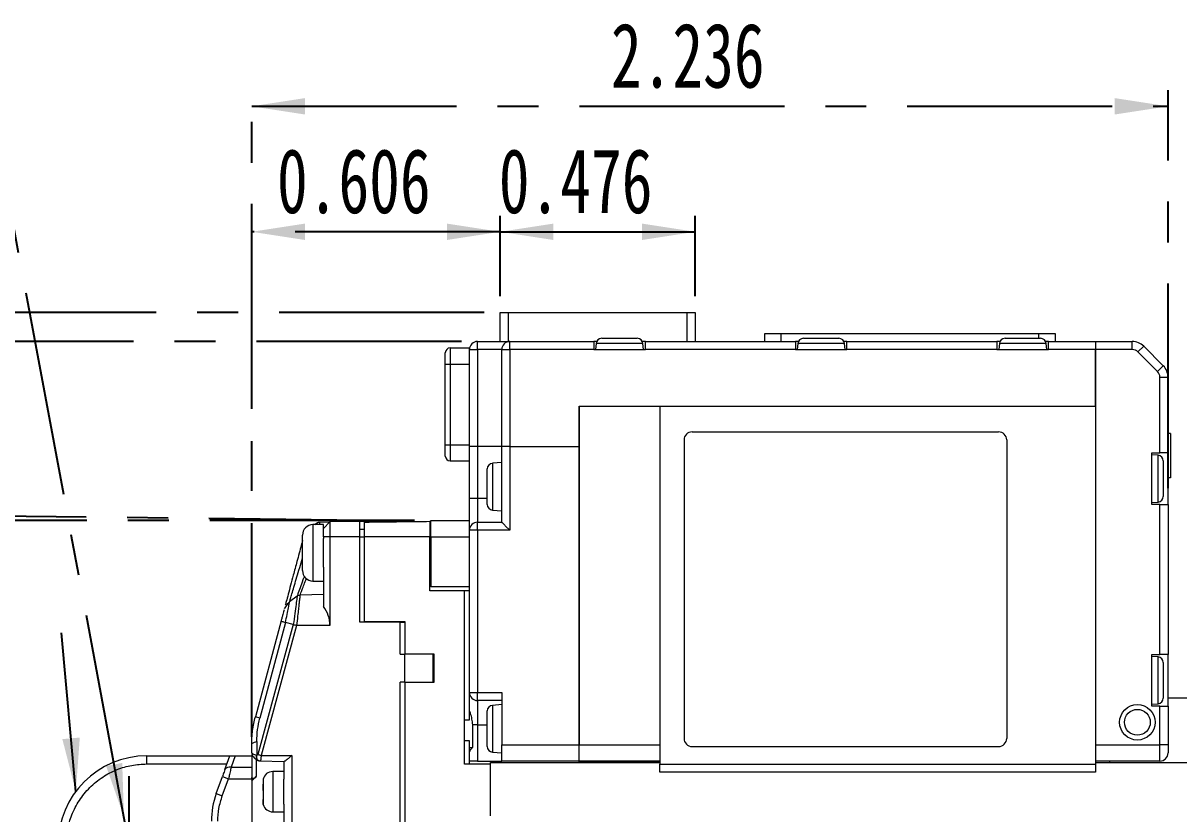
# Paper-space layout '시트1-ENG' of a CAD drawing. Header units: inches. Extents: x 0.2 to 16.3, y 0.2 to 11.5.
# Drawn here: x 3.568 to 6.389, y 7.388 to 9.318 of the extents above; entities that cross this region are included whole.
import ezdxf

# ---------------------------------------------------------------- set-up
doc = ezdxf.new("R2010")
doc.units = ezdxf.units.IN
doc.header["$MEASUREMENT"] = 0
doc.linetypes.add('CENTERX2', pattern=[0.8, 0.5, -0.1, 0.1, -0.1])
doc.layers.add('CENTER_LINE', color=7, linetype='CENTERX2')
doc.styles.add('SLDTEXTSTYLE0', font='TXT', dxfattribs={"width": 0.7})
doc.dimstyles.new('SLDDIMSTYLE0', dxfattribs={"dimtxt": 0.15748, "dimasz": 0.13, "dimexe": 0, "dimexo": 0.0625, "dimgap": 0.03937, "dimtad": 1, "dimdec": 3, "dimrnd": 1e-09, "dimzin": 12, "dimdsep": 46, "dimtxsty": 'SLDTEXTSTYLE0', "dimsah": 1, "dimcen": 0.09, "dimadec": 0, "dimazin": 3, "dimtfac": 1, "dimtdec": 3, "dimtofl": 0, "dimtmove": 0, "dimatfit": 3, "dimfxl": 1, "dimfrac": 2, "dimtolj": 1, "dimtzin": 12, "dimarcsym": 0})
doc.dimstyles.new('SLDDIMSTYLE11', dxfattribs={"dimtxt": 0.15748, "dimasz": 0.13, "dimexe": 0, "dimexo": 0.0625, "dimgap": 0.03937, "dimtad": 0, "dimtih": 1, "dimtoh": 1, "dimdec": 3, "dimrnd": 1e-09, "dimzin": 12, "dimdsep": 46, "dimtxsty": 'SLDTEXTSTYLE0', "dimsah": 1, "dimcen": 0, "dimadec": 0, "dimazin": 3, "dimtfac": 1, "dimtdec": 3, "dimtmove": 0, "dimatfit": 3, "dimfxl": 1, "dimfrac": 2, "dimtolj": 1, "dimtzin": 12, "dimarcsym": 0})
doc.dimstyles.new('SLDDIMSTYLE2', dxfattribs={"dimtxt": 0.15748, "dimasz": 0.13, "dimexe": 0, "dimexo": 0.0625, "dimgap": 0.03937, "dimtad": 0, "dimtih": 1, "dimtoh": 1, "dimdec": 3, "dimrnd": 1e-09, "dimdsep": 46, "dimtxsty": 'SLDTEXTSTYLE0', "dimsah": 1, "dimcen": 0, "dimadec": 0, "dimazin": 2, "dimtol": 1, "dimtp": 0.003937, "dimtm": 0.003937, "dimtfac": 1, "dimtdec": 3, "dimtmove": 0, "dimatfit": 3, "dimfxl": 1, "dimfrac": 2, "dimtolj": 1, "dimarcsym": 0})
doc.dimstyles.new('SLDDIMSTYLE4', dxfattribs={"dimtxt": 0.15748, "dimasz": 0.13, "dimexe": 0, "dimexo": 0.0625, "dimgap": 0.03937, "dimtad": 1, "dimdec": 3, "dimrnd": 1e-09, "dimdsep": 46, "dimtxsty": 'SLDTEXTSTYLE0', "dimsah": 1, "dimcen": 0.09, "dimadec": 0, "dimazin": 2, "dimtfac": 1, "dimtdec": 3, "dimtmove": 0, "dimatfit": 0, "dimfxl": 1, "dimfrac": 2, "dimtolj": 1, "dimtzin": 12, "dimarcsym": 0})
doc.dimstyles.new('SLDDIMSTYLE5', dxfattribs={"dimtxt": 0.15748, "dimasz": 0.13, "dimexe": 0, "dimexo": 0.0625, "dimgap": 0.03937, "dimtad": 1, "dimdec": 3, "dimrnd": 1e-09, "dimdsep": 46, "dimtxsty": 'SLDTEXTSTYLE0', "dimsah": 1, "dimcen": 0.09, "dimadec": 0, "dimazin": 2, "dimtfac": 1, "dimtdec": 3, "dimtofl": 0, "dimtmove": 0, "dimatfit": 3, "dimfxl": 1, "dimfrac": 2, "dimtolj": 1, "dimtzin": 12, "dimarcsym": 0})
doc.dimstyles.new('SLDDIMSTYLE9', dxfattribs={"dimtxt": 0.18, "dimasz": 0.13, "dimexe": 0, "dimexo": 0.0625, "dimgap": 0, "dimtad": 0, "dimtih": 1, "dimtoh": 1, "dimdec": 0, "dimrnd": 1e-09, "dimzin": 0, "dimdsep": 46, "dimtxsty": 'Standard', "dimsah": 1, "dimcen": 0.09, "dimadec": 0, "dimazin": 0, "dimtfac": 0.13, "dimtdec": 0, "dimtofl": 0, "dimtmove": 0, "dimatfit": 3, "dimfxl": 1, "dimfrac": 2, "dimtolj": 1, "dimtzin": 0, "dimarcsym": 0})

# ---------------------------------------------------------------- blocks, each defined once
blk = doc.blocks.new('_D_40')
at = {"layer": 'CENTER_LINE'}
for p, q in [((3.4926, 9.1016), (1.7159, 9.1016)), ((3.8139, 7.381), (3.4926, 9.1016)), ((3.8392, 7.2455), (3.8139, 7.381)), ((3.8392, 7.2455), (3.8851, 6.9998))]:
    blk.add_line(p, q, dxfattribs=at)
for points in [[(3.8139, 7.381), (3.8097, 7.5125), (3.7704, 7.5051)], [(3.8392, 7.2455), (3.8434, 7.1141), (3.8827, 7.1214)]]:
    blk.add_solid(points, dxfattribs=at)
at = {"layer": 'CENTER_LINE', "attachment_point": 1, "style": 'SLDTEXTSTYLE0'}
for s, insert, char_height in [('%%c', (1.7159, 9.3046), 0.15748), ('0.138', (1.8903, 9.3046), 0.15748), ('HOLE', (2.9384, 9.3046), 0.15748), ('±0.004', (2.4342, 9.2516), 0.11024)]:
    blk.add_mtext(s, dxfattribs=dict(at, insert=insert, char_height=char_height))
blk = doc.blocks.new('_D_44')
at = {"layer": 'CENTER_LINE'}
for p, q in [((2.984, 8.5408), (2.984, 8.7908)), ((4.6376, 8.5408), (2.9446, 8.5408)), ((2.984, 8.1038), (2.984, 8.5408)), ((4.5234, 8.1038), (2.9446, 8.1038)), ((2.984, 8.1038), (2.984, 7.8538))]:
    blk.add_line(p, q, dxfattribs=at)
for points in [[(2.984, 8.5408), (3.004, 8.6708), (2.964, 8.6708)], [(2.984, 8.1038), (2.964, 7.9738), (3.004, 7.9738)]]:
    blk.add_solid(points, dxfattribs=at)
at = {"layer": 'CENTER_LINE', "insert": (2.781, 8.0809), "char_height": 0.15748, "attachment_point": 1, "rotation": 90, "style": 'SLDTEXTSTYLE0'}
blk.add_mtext('0.437', dxfattribs=at)
blk = doc.blocks.new('_D_45')
at = {"layer": 'CENTER_LINE'}
for p, q in [((2.984, 8.6117), (2.984, 9.0499)), ((4.6927, 8.6117), (2.9446, 8.6117)), ((2.984, 8.5408), (2.984, 8.6117)), ((4.6376, 8.5408), (2.9446, 8.5408)), ((2.984, 8.5408), (2.984, 8.2908))]:
    blk.add_line(p, q, dxfattribs=at)
for points in [[(2.984, 8.6117), (3.004, 8.7417), (2.964, 8.7417)], [(2.984, 8.5408), (2.964, 8.4108), (3.004, 8.4108)]]:
    blk.add_solid(points, dxfattribs=at)
at = {"layer": 'CENTER_LINE', "insert": (2.781, 8.567), "char_height": 0.15748, "attachment_point": 1, "rotation": 90, "style": 'SLDTEXTSTYLE0'}
blk.add_mtext('0.071', dxfattribs=at)
blk = doc.blocks.new('_D_46')
at = {"layer": 'CENTER_LINE'}
for p, q in [((3.3613, 7.3133), (3.3613, 7.5633)), ((3.6198, 7.3133), (3.3219, 7.3133)), ((3.3613, 6.9426), (3.3613, 7.3133)), ((4.6572, 6.9426), (3.3219, 6.9426)), ((3.3613, 6.9426), (3.3613, 6.6926))]:
    blk.add_line(p, q, dxfattribs=at)
for points in [[(3.3613, 7.3133), (3.3813, 7.4433), (3.3413, 7.4433)], [(3.3613, 6.9426), (3.3413, 6.8126), (3.3813, 6.8126)]]:
    blk.add_solid(points, dxfattribs=at)
at = {"layer": 'CENTER_LINE', "insert": (3.1583, 6.8865), "char_height": 0.15748, "attachment_point": 1, "rotation": 90, "style": 'SLDTEXTSTYLE0'}
blk.add_mtext('0.371', dxfattribs=at)
blk = doc.blocks.new('_D_47')
at = {"layer": 'CENTER_LINE'}
for p, q in [((4.1257, 7.5973), (4.1257, 8.8478)), ((4.732, 8.6511), (4.732, 8.8478)), ((4.732, 8.8085), (4.1257, 8.8085))]:
    blk.add_line(p, q, dxfattribs=at)
for points in [[(4.1257, 8.8085), (4.2557, 8.7885), (4.2557, 8.8285)], [(4.732, 8.8085), (4.602, 8.8285), (4.602, 8.7885)]]:
    blk.add_solid(points, dxfattribs=at)
at = {"layer": 'CENTER_LINE', "insert": (4.1874, 9.0115), "char_height": 0.15748, "attachment_point": 1, "style": 'SLDTEXTSTYLE0'}
blk.add_mtext('0.606', dxfattribs=at)
blk = doc.blocks.new('_D_48')
at = {"layer": 'CENTER_LINE'}
for p, q in [((4.732, 8.6511), (4.732, 8.8478)), ((5.2084, 8.6511), (5.2084, 8.8478)), ((4.732, 8.8085), (5.2084, 8.8085))]:
    blk.add_line(p, q, dxfattribs=at)
for points in [[(4.732, 8.8085), (4.862, 8.7885), (4.862, 8.8285)], [(5.2084, 8.8085), (5.0784, 8.8285), (5.0784, 8.7885)]]:
    blk.add_solid(points, dxfattribs=at)
at = {"layer": 'CENTER_LINE', "insert": (4.7288, 9.0115), "char_height": 0.15748, "attachment_point": 1, "style": 'SLDTEXTSTYLE0'}
blk.add_mtext('0.476', dxfattribs=at)
blk = doc.blocks.new('_D_49')
at = {"layer": 'CENTER_LINE'}
for p, q in [((4.1257, 7.5766), (4.1257, 9.154)), ((6.362, 8.1826), (6.362, 9.154)), ((4.1257, 9.1147), (6.362, 9.1147))]:
    blk.add_line(p, q, dxfattribs=at)
for points in [[(4.1257, 9.1147), (4.2557, 9.0947), (4.2557, 9.1347)], [(6.362, 9.1147), (6.232, 9.1347), (6.232, 9.0947)]]:
    blk.add_solid(points, dxfattribs=at)
at = {"layer": 'CENTER_LINE', "insert": (5.0024, 9.3177), "char_height": 0.15748, "attachment_point": 1, "style": 'SLDTEXTSTYLE0'}
blk.add_mtext('2.236', dxfattribs=at)
blk = doc.blocks.new('_D_53')
at = {"layer": 'CENTER_LINE'}
for p, q in [((7.2613, 7.6027), (7.39, 7.817)), ((7.2613, 7.6027), (7.2106, 7.5183)), ((7.2106, 7.5183), (6.4699, 6.2852)), ((6.4699, 6.2852), (4.9905, 6.2852))]:
    blk.add_line(p, q, dxfattribs=at)
for points in [[(7.2613, 7.6027), (7.3454, 7.7038), (7.3111, 7.7244)], [(7.2106, 7.5183), (7.1266, 7.4172), (7.1608, 7.3966)]]:
    blk.add_solid(points, dxfattribs=at)
at = {"layer": 'CENTER_LINE', "char_height": 0.15748, "attachment_point": 1, "style": 'SLDTEXTSTYLE0'}
for s, insert in [('3-TAP #5 HOLE', (4.9905, 6.6717)), ('DEPTH 0.335', (5.1247, 6.4882))]:
    blk.add_mtext(s, dxfattribs=dict(at, insert=insert))
blk = doc.blocks.new('_D_55')
at = {"layer": 'CENTER_LINE'}
for p, q in [((4.5214, 8.1026), (2.9497, 8.1218)), ((2.9749, 6.9637), (2.989, 8.1213)), ((4.3423, 6.947), (2.9355, 6.9642))]:
    blk.add_line(p, q, dxfattribs=at)
for points in [[(2.989, 8.1213), (2.9674, 7.9916), (3.0074, 7.9911)], [(2.9749, 6.9637), (2.9965, 7.0934), (2.9565, 7.0939)]]:
    blk.add_solid(points, dxfattribs=at)
at = {"layer": 'CENTER_LINE', "insert": (2.776, 7.3035), "char_height": 0.15748, "attachment_point": 1, "rotation": 89.3, "style": 'SLDTEXTSTYLE0'}
blk.add_mtext('1.158', dxfattribs=at)
blk = doc.blocks.new('SW_CENTERMARKSYMBOL_13')
at = {"layer": 'CENTER_LINE', "color": 0}
for p, q in [((0, 0.0984), (0, 0.1673)), ((0, 0), (0, 0.0984)), ((-0.0984, 0), (-0.1673, 0)), ((0, 0), (-0.0984, 0)), ((0, 0), (0, -0.0984)), ((0, 0), (0.0984, 0)), ((0.0984, 0), (0.1673, 0)), ((0, -0.0984), (0, -0.1673))]:
    blk.add_line(p, q, dxfattribs=at)

psp = doc.layouts.new('시트1-ENG')

# ---------------------------------------------------------------- linework, layer by layer
at = {"color": 7, "linetype": 'Continuous', "lineweight": 18}
for p, q in [((4.732, 8.5408), (4.732, 8.6117)), ((4.732, 8.6117), (4.7517, 8.6117)), ((4.7517, 8.6117), (4.7517, 8.5408)), ((4.7517, 8.6117), (5.1887, 8.6117)), ((5.1887, 8.5408), (5.1887, 8.6117)), ((5.1887, 8.6117), (5.2084, 8.6117)), ((5.2084, 8.6117), (5.2084, 8.5408)), ((4.98, 8.5487), (5.0471, 8.5487)), ((5.0471, 8.5487), (5.0667, 8.5487)), ((5.3777, 8.5408), (5.3777, 8.5605)), ((5.3777, 8.5605), (5.4171, 8.5605)), ((5.4171, 8.5605), (5.4171, 8.5408)), ((5.4171, 8.5605), (6.047, 8.5605)), ((5.4722, 8.5487), (5.5392, 8.5487)), ((5.5392, 8.5487), (5.5588, 8.5487)), ((5.9643, 8.5487), (6.0313, 8.5487)), ((6.0313, 8.5487), (6.051, 8.5487)), ((6.047, 8.5605), (6.0864, 8.5605)), ((6.0864, 8.5605), (6.0864, 8.5408)), ((4.61, 8.5251), (4.61, 8.4857)), ((4.61, 8.5251), (4.6572, 8.5251)), ((4.6572, 8.5212), (4.6572, 8.5251)), ((4.6572, 8.5212), (4.6769, 8.5212)), ((4.6572, 8.2849), (4.6572, 8.5212)), ((4.6769, 8.5212), (4.6769, 8.5408)), ((4.6769, 8.5408), (4.7557, 8.5408)), ((4.736, 8.5212), (4.6769, 8.5212)), ((4.6769, 8.5212), (4.6769, 8.2849)), ((4.736, 8.5212), (4.7557, 8.5212)), ((4.736, 8.2849), (4.736, 8.5212)), ((4.7557, 8.5212), (4.7557, 8.5408)), ((4.7557, 8.5408), (4.9604, 8.5408)), ((4.7557, 8.5212), (4.7557, 8.2849)), ((4.9604, 8.5212), (4.7557, 8.5212)), ((4.9604, 8.5408), (4.9604, 8.5212)), ((4.9676, 8.5408), (4.9604, 8.5408)), ((4.9604, 8.5212), (5.0864, 8.5212)), ((4.9663, 8.5361), (4.965, 8.5212)), ((5.0864, 8.5408), (5.0792, 8.5408)), ((5.0817, 8.5212), (5.0804, 8.5361)), ((5.0864, 8.5212), (5.0864, 8.5408)), ((5.0864, 8.5408), (5.4525, 8.5408)), ((5.4525, 8.5212), (5.0864, 8.5212)), ((5.4525, 8.5408), (5.4525, 8.5212)), ((5.4597, 8.5408), (5.4525, 8.5408)), ((5.4525, 8.5212), (5.5785, 8.5212)), ((5.4584, 8.5361), (5.4571, 8.5212)), ((5.5785, 8.5408), (5.5713, 8.5408)), ((5.5739, 8.5212), (5.5726, 8.5361)), ((5.5785, 8.5212), (5.5785, 8.5408)), ((5.5785, 8.5408), (5.9446, 8.5408)), ((5.9446, 8.5212), (5.5785, 8.5212)), ((5.9446, 8.5408), (5.9446, 8.5212)), ((5.9519, 8.5408), (5.9446, 8.5408)), ((5.9446, 8.5212), (6.0706, 8.5212)), ((5.9506, 8.5361), (5.9493, 8.5212)), ((6.0706, 8.5408), (6.0634, 8.5408)), ((6.066, 8.5212), (6.0647, 8.5361)), ((6.0706, 8.5212), (6.0706, 8.5408)), ((6.0706, 8.5408), (6.1848, 8.5408)), ((6.1848, 8.5212), (6.0706, 8.5212)), ((6.1848, 8.5408), (6.1848, 8.5212)), ((6.1848, 8.5408), (6.2748, 8.5408)), ((6.1848, 8.3834), (6.1848, 8.5212)), ((6.1848, 8.5212), (6.1848, 7.5566)), ((6.2748, 8.5212), (6.1848, 8.5212)), ((6.2748, 8.5212), (6.2748, 8.5408)), ((6.2887, 8.5154), (6.3026, 8.5293)), ((6.3026, 8.5293), (6.3012, 8.5307)), ((6.3026, 8.5293), (6.3504, 8.4815)), ((4.5982, 8.4857), (4.5982, 8.5133)), ((6.3365, 8.4676), (6.2887, 8.5154)), ((4.5982, 8.4857), (4.61, 8.4857)), ((4.5982, 8.2889), (4.5982, 8.4857)), ((4.61, 8.4857), (4.6572, 8.4857)), ((4.61, 8.4857), (4.61, 8.2889)), ((6.3365, 8.4676), (6.3504, 8.4815)), ((6.3423, 8.2692), (6.3423, 8.4537)), ((6.3423, 8.4537), (6.362, 8.4537)), ((6.362, 8.4537), (6.362, 8.2692)), ((4.925, 8.3834), (6.1848, 8.3834)), ((4.925, 8.2849), (4.925, 8.3834)), ((4.925, 8.3834), (5.1218, 8.3834)), ((4.925, 8.3834), (4.925, 7.5566)), ((5.1218, 8.3834), (5.1218, 7.5566)), ((5.1218, 8.3834), (5.1218, 7.5093)), ((5.1218, 8.3834), (6.1848, 8.3834)), ((6.1848, 8.3834), (6.1848, 7.5093)), ((5.1809, 8.3007), (5.1809, 7.5723)), ((5.2005, 8.3204), (5.9486, 8.3204)), ((5.9683, 8.3007), (5.9683, 7.5723)), ((6.3679, 8.3164), (6.362, 8.3164)), ((6.3679, 8.3164), (6.3679, 8.2082)), ((4.5982, 8.2889), (4.61, 8.2889)), ((4.5982, 8.2613), (4.5982, 8.2889)), ((4.61, 8.2889), (4.6572, 8.2889)), ((4.61, 8.2889), (4.61, 8.2495)), ((4.6769, 8.2849), (4.6572, 8.2849)), ((4.6572, 8.1589), (4.6572, 8.2849)), ((4.736, 8.2849), (4.6769, 8.2849)), ((4.6769, 8.2849), (4.6769, 8.1589)), ((4.7557, 8.2849), (4.736, 8.2849)), ((4.736, 8.0999), (4.736, 8.2849)), ((4.7557, 8.2849), (4.925, 8.2849)), ((4.7557, 8.2849), (4.7557, 8.0802)), ((4.925, 7.5566), (4.925, 8.2849)), ((6.3226, 8.2692), (6.3423, 8.2692)), ((6.3226, 8.1432), (6.3226, 8.2692)), ((6.362, 8.2692), (6.3423, 8.2692)), ((6.362, 8.1432), (6.362, 8.2692)), ((4.61, 8.2495), (4.6572, 8.2495)), ((4.736, 8.2456), (4.7131, 8.2436)), ((6.3376, 8.2632), (6.3226, 8.2646)), ((6.3501, 8.2495), (6.3501, 8.1896)), ((4.7005, 8.2091), (4.7005, 8.2298)), ((4.7005, 8.1432), (4.7005, 8.2091)), ((6.3501, 8.1896), (6.3501, 8.1629)), ((6.3679, 8.2082), (6.362, 8.2082)), ((4.6572, 8.1589), (4.6769, 8.1589)), ((4.6572, 8.0802), (4.6572, 8.1589)), ((4.6769, 8.1589), (4.6769, 8.0999)), ((4.7131, 8.1294), (4.736, 8.1274)), ((6.3226, 8.1478), (6.3376, 8.1491)), ((6.3423, 8.1432), (6.3226, 8.1432)), ((6.3423, 7.7771), (6.3423, 8.1432)), ((6.3423, 8.1432), (6.362, 8.1432)), ((6.362, 8.1432), (6.362, 7.7771)), ((4.2863, 8.0987), (4.2803, 8.0941)), ((4.2863, 8.0987), (4.2803, 8.0941)), ((4.2803, 8.0941), (4.2852, 8.0978)), ((4.2922, 8.1003), (4.3167, 8.1007)), ((4.3167, 8.1007), (4.3009, 8.0847)), ((4.3895, 8.102), (4.3167, 8.1007)), ((4.3167, 8.1007), (4.3167, 8.0645)), ((4.3895, 8.102), (4.4801, 8.1036)), ((4.3895, 8.0645), (4.3895, 8.102)), ((4.4801, 8.1036), (4.4801, 8.1011)), ((4.5608, 8.1021), (4.5627, 8.1021)), ((4.5627, 8.0645), (4.5627, 8.1038)), ((4.5627, 8.1038), (4.6572, 8.1038)), ((4.6769, 8.0999), (4.736, 8.0999)), ((4.6769, 8.0802), (4.6769, 8.0999)), ((4.2498, 7.9819), (4.2498, 8.0685)), ((4.3009, 8.0941), (4.2753, 8.0941)), ((4.3009, 8.0847), (4.3009, 8.0941)), ((4.3009, 8.0645), (4.3009, 8.0847)), ((4.4013, 8.0825), (4.3895, 8.0825)), ((4.6769, 8.0802), (4.6572, 8.0802)), ((4.6572, 7.6845), (4.6572, 8.0802)), ((4.7557, 8.0802), (4.6769, 8.0802)), ((4.6769, 8.0802), (4.6769, 7.6845)), ((4.3167, 8.0645), (4.3009, 8.0645)), ((4.3009, 8.0645), (4.3009, 8.0599)), ((4.3009, 7.9905), (4.3009, 8.0599)), ((4.3167, 8.0645), (4.3167, 7.848)), ((4.3895, 8.0645), (4.3167, 8.0645)), ((4.3895, 7.8558), (4.3895, 8.0645)), ((4.3895, 8.0645), (4.4013, 8.0645)), ((4.4013, 7.8578), (4.4013, 8.0645)), ((4.5627, 8.0645), (4.5608, 8.0645)), ((4.5608, 7.9327), (4.5608, 8.0645)), ((4.5627, 8.0645), (4.6572, 8.0645)), ((4.5627, 8.0645), (4.5627, 7.9424)), ((4.3009, 7.9905), (4.3009, 7.8941)), ((4.5608, 7.9858), (4.5627, 7.9858)), ((4.2753, 7.9563), (4.3009, 7.9563)), ((4.6454, 7.9327), (4.5608, 7.9327)), ((4.6572, 7.9424), (4.5627, 7.9424)), ((4.6454, 7.5094), (4.6454, 7.9327)), ((4.6572, 7.9327), (4.6454, 7.9327)), ((4.2182, 7.9057), (4.2134, 7.9006)), ((4.2178, 7.9038), (4.2182, 7.9057)), ((4.2366, 7.9198), (4.2182, 7.9057)), ((4.3009, 7.9233), (4.2436, 7.9223)), ((4.2041, 7.8847), (4.204, 7.8841)), ((4.205, 7.8857), (4.2052, 7.8857)), ((4.2081, 7.8935), (4.2057, 7.8882)), ((4.1973, 7.8592), (4.1346, 7.6251)), ((4.2273, 7.8501), (4.1407, 7.533)), ((4.2082, 7.8552), (4.1457, 7.6222)), ((4.2352, 7.848), (4.1486, 7.5309)), ((4.2273, 7.8501), (4.2082, 7.8552)), ((4.3167, 7.848), (4.2352, 7.848)), ((4.4879, 7.8558), (4.3895, 7.8558)), ((4.4013, 7.8578), (4.4013, 7.8558)), ((4.4013, 7.8578), (4.4998, 7.8578)), ((4.4053, 7.8578), (4.4053, 7.8558)), ((4.4879, 7.7782), (4.4879, 7.8558)), ((4.4879, 7.8558), (4.4998, 7.8558)), ((4.4998, 7.8578), (4.4998, 7.779)), ((4.4879, 7.7782), (4.4998, 7.7782)), ((4.4998, 7.779), (4.4998, 7.7782)), ((4.4998, 7.779), (4.5706, 7.779)), ((4.4998, 7.7097), (4.4998, 7.7782)), ((4.5687, 7.7782), (4.4998, 7.7782)), ((4.5687, 7.7097), (4.5687, 7.7782)), ((4.5706, 7.779), (4.5706, 7.7089)), ((6.3226, 7.7771), (6.3423, 7.7771)), ((6.3226, 7.6511), (6.3226, 7.7771)), ((6.3376, 7.7711), (6.3226, 7.7724)), ((6.362, 7.7771), (6.3423, 7.7771)), ((6.3501, 7.7574), (6.3501, 7.6975)), ((6.362, 7.6511), (6.362, 7.7771)), ((4.4998, 7.7097), (4.4879, 7.7097)), ((4.4879, 7.1197), (4.4879, 7.7097)), ((4.4998, 7.7097), (4.5687, 7.7097)), ((4.4998, 7.7097), (4.4998, 7.7089)), ((4.4998, 7.7089), (4.4998, 7.1177)), ((4.5706, 7.7089), (4.4998, 7.7089)), ((4.6572, 7.6845), (4.6769, 7.6845)), ((4.6572, 7.6651), (4.6572, 7.6845)), ((4.6769, 7.6845), (4.736, 7.6845)), ((4.6769, 7.6649), (4.6769, 7.6845)), ((4.736, 7.6845), (4.736, 7.5566)), ((6.3501, 7.6975), (6.3501, 7.6707)), ((4.6572, 7.6177), (4.6572, 7.6651)), ((4.736, 7.6649), (4.6769, 7.6649)), ((4.6769, 7.6649), (4.6769, 7.6058)), ((4.736, 7.655), (4.7131, 7.653)), ((6.3226, 7.6557), (6.3376, 7.657)), ((6.3423, 7.6511), (6.3226, 7.6511)), ((6.3423, 7.5566), (6.3423, 7.6511)), ((6.3423, 7.6511), (6.362, 7.6511)), ((6.4092, 7.6707), (6.362, 7.6707)), ((6.362, 7.6511), (6.362, 7.5566)), ((4.1457, 7.6222), (4.1346, 7.6251)), ((4.6454, 7.6177), (4.6572, 7.6177)), ((4.6599, 7.6337), (4.6572, 7.6337)), ((4.7005, 7.6186), (4.7005, 7.6393)), ((4.7005, 7.5526), (4.7005, 7.6186)), ((4.6769, 7.6058), (4.6651, 7.6058)), ((4.6651, 7.5504), (4.6651, 7.6058)), ((4.6769, 7.6058), (4.6769, 7.5172)), ((4.1382, 7.5651), (4.1382, 7.5314)), ((4.6572, 7.5665), (4.6454, 7.5665)), ((4.6572, 7.5094), (4.6572, 7.5665)), ((4.1257, 7.5372), (4.1257, 7.5579)), ((4.1382, 7.5314), (4.1376, 7.5315)), ((4.6572, 7.5504), (4.6651, 7.5504)), ((4.7131, 7.5389), (4.736, 7.5369)), ((4.736, 7.5566), (4.925, 7.5566)), ((4.736, 7.5172), (4.736, 7.5566)), ((4.925, 7.5566), (5.1218, 7.5566)), ((4.925, 7.5172), (4.925, 7.5566)), ((5.2005, 7.5526), (5.9486, 7.5526)), ((6.1848, 7.5566), (6.3423, 7.5566)), ((6.362, 7.5566), (6.3423, 7.5566)), ((6.3423, 7.5172), (6.3423, 7.5566)), ((6.362, 7.5566), (6.362, 7.5369)), ((3.8698, 7.5101), (3.8698, 7.5298)), ((3.8698, 7.5298), (4.0727, 7.5298)), ((3.8698, 7.5101), (4.0656, 7.5101)), ((4.0605, 7.4962), (4.0727, 7.5298)), ((4.0727, 7.5298), (4.0854, 7.5298)), ((4.0854, 7.5298), (4.0753, 7.502)), ((4.0854, 7.5298), (4.1257, 7.5298)), ((4.1257, 7.5298), (4.1257, 7.502)), ((4.1435, 7.5177), (4.1465, 7.5175)), ((4.1454, 7.5174), (4.2051, 7.5163)), ((4.1486, 7.5309), (4.2238, 7.5309)), ((4.2045, 7.5163), (4.2045, 7.4731)), ((4.2238, 7.5309), (4.2238, 7.3541)), ((4.7084, 7.5094), (4.6454, 7.5094)), ((4.6769, 7.5172), (4.6572, 7.5172)), ((4.6769, 7.5172), (4.736, 7.5172)), ((4.7084, 7.3833), (4.7084, 7.5133)), ((4.7084, 7.5133), (5.1218, 7.5133)), ((4.925, 7.5172), (4.736, 7.5172)), ((5.1218, 7.5172), (4.925, 7.5172)), ((4.925, 7.5152), (4.925, 7.5172)), ((5.1218, 7.5152), (4.925, 7.5152)), ((5.1218, 7.5093), (6.1848, 7.5093)), ((5.1218, 7.4897), (5.1218, 7.5093)), ((6.3423, 7.5172), (6.1848, 7.5172)), ((6.1848, 7.5133), (6.4092, 7.5133)), ((6.1848, 7.5093), (6.1848, 7.4897)), ((6.2202, 7.5133), (6.2202, 7.5172)), ((4.0392, 7.4376), (4.0544, 7.4795)), ((4.0544, 7.4795), (4.0692, 7.4741)), ((4.0753, 7.502), (4.1257, 7.502)), ((4.1257, 7.502), (4.1257, 7.4741)), ((4.2045, 7.4916), (4.1769, 7.4916)), ((6.1848, 7.4897), (5.1218, 7.4897)), ((4.054, 7.4322), (4.0692, 7.4741)), ((4.0692, 7.4741), (4.1257, 7.4741)), ((4.1257, 7.4741), (4.1257, 7.3548)), ((4.154, 7.4735), (4.1533, 7.4679)), ((4.1533, 7.4679), (4.1533, 7.4598)), ((4.1533, 7.4598), (4.1536, 7.4611)), ((4.1533, 7.4555), (4.1533, 7.4598)), ((4.1533, 7.4492), (4.1533, 7.4555)), ((4.1533, 7.445), (4.1533, 7.4492)), ((4.2045, 7.4581), (4.2045, 7.4731)), ((4.2045, 7.4117), (4.2045, 7.4581)), ((4.0392, 7.4376), (4.054, 7.4322)), ((4.1536, 7.4412), (4.1533, 7.4399)), ((4.1533, 7.4399), (4.1533, 7.4231)), ((4.1533, 7.4231), (4.154, 7.4175)), ((4.1533, 7.4169), (4.1533, 7.4231)), ((4.154, 7.4113), (4.1533, 7.4169)), ((4.154, 7.4175), (4.154, 7.4113)), ((4.1769, 7.3932), (4.2045, 7.3932)), ((4.2045, 7.4117), (4.2045, 7.3686))]:
    psp.add_line(p, q, dxfattribs=at)
at = {"color": 8, "linetype": 'Continuous', "lineweight": 18}
for p, q in [((6.047, 8.5487), (6.047, 8.5605)), ((5.0546, 8.5361), (4.9663, 8.5361)), ((5.0804, 8.5361), (5.0546, 8.5361)), ((5.5467, 8.5361), (5.4584, 8.5361)), ((5.5726, 8.5361), (5.5467, 8.5361)), ((6.0388, 8.5361), (5.9506, 8.5361)), ((6.0647, 8.5361), (6.0388, 8.5361)), ((4.7131, 8.2436), (4.7131, 8.2163)), ((6.3376, 8.1843), (6.3376, 8.2632)), ((4.7131, 8.2163), (4.7131, 8.1294)), ((6.3376, 8.1491), (6.3376, 8.1843)), ((4.6769, 8.1589), (4.7005, 8.1589)), ((4.2753, 8.0941), (4.2753, 7.9563)), ((6.3376, 7.6922), (6.3376, 7.7711)), ((4.5706, 7.7425), (4.5687, 7.7425)), ((4.5687, 7.7292), (4.5706, 7.7292)), ((6.3376, 7.657), (6.3376, 7.6922)), ((4.7131, 7.653), (4.7131, 7.6258)), ((4.7131, 7.6258), (4.7131, 7.5389)), ((4.6769, 7.6058), (4.7005, 7.6058)), ((4.1769, 7.4916), (4.1769, 7.4581)), ((4.1769, 7.4581), (4.1769, 7.3932))]:
    psp.add_line(p, q, dxfattribs=at)
at = {"color": 7, "linetype": 'Continuous', "lineweight": 18, "flags": 128}
psp.add_lwpolyline([(4.1257, 7.5579), (4.1259, 7.5589), (4.1266, 7.5599), (4.1276, 7.5609), (4.129, 7.5618), (4.1308, 7.5627), (4.1329, 7.5636), (4.1354, 7.5644), (4.1382, 7.5651)], dxfattribs=at)
at = {"color": 7, "linetype": 'Continuous', "lineweight": 18}
for radius in [0.0433, 0.0315]:
    psp.add_circle((6.2872, 7.6117), radius, dxfattribs=at)
for centre, radius, start, end in [((4.98, 8.5349), 0.0138, 90, 175), ((5.0667, 8.5349), 0.0138, 5, 90), ((5.4722, 8.5349), 0.0138, 90, 175), ((5.5588, 8.5349), 0.0138, 5, 90), ((5.9643, 8.5349), 0.0138, 90, 175), ((6.051, 8.5349), 0.0138, 5, 90), ((4.61, 8.5133), 0.0118, 90, 180), ((4.6769, 8.5212), 0.0197, 90, 180), ((4.7557, 8.5212), 0.0197, 90, 180), ((6.2748, 8.5015), 0.0394, 45, 90), ((6.2748, 8.5015), 0.0197, 45, 90), ((6.3226, 8.4537), 0.0197, 0, 45), ((6.3226, 8.4537), 0.0394, 0, 45), ((5.2005, 8.3007), 0.0197, 90, 180), ((5.9486, 8.3007), 0.0197, 0, 90), ((4.61, 8.2613), 0.0118, 180, 270), ((4.7143, 8.2298), 0.0138, 95, 180), ((6.3364, 8.2495), 0.0138, 0, 85), ((6.3364, 8.1629), 0.0138, 275, 360), ((4.7143, 8.1432), 0.0138, 180, 265), ((4.6769, 8.0802), 0.0197, 90, 180), ((4.2753, 8.0685), 0.0256, 90, 180), ((4.2753, 7.9819), 0.0256, 180, 270), ((6.3364, 7.7574), 0.0138, 0, 85), ((4.6769, 7.6845), 0.0197, 180, 270), ((4.7143, 7.6393), 0.0138, 95, 180), ((6.3364, 7.6707), 0.0138, 275, 0), ((5.2005, 7.5723), 0.0197, 180, 270), ((5.9486, 7.5723), 0.0197, 270, 0), ((4.6509, 9.3729), 1.9092, 254.5027, 254.7474), ((4.7143, 7.5526), 0.0138, 180, 265), ((6.3423, 7.5369), 0.0197, 270, 0), ((3.8698, 7.3133), 0.2165, 90, 270), ((4.0714, 7.49), 0.0126, 72.0271, 150.4369), ((4.1769, 7.468), 0.0236, 90, 167.148), ((4.2242, 7.3703), 0.1969, 160, 180), ((4.1769, 7.4168), 0.0236, 193.5835, 270)]:
    psp.add_arc(centre, radius, start, end, dxfattribs=at)
psp.add_ellipse((4.2437, 7.848), major_axis=(0, 0.0743), ratio=0.982842, start_param=4.712389, end_param=5.381677, dxfattribs=at)
at = {"color": 8, "linetype": 'Continuous', "lineweight": 18}
for points, knots in [([(4.2852, 8.0978), (4.2852, 8.0977), (4.2851, 8.0974), (4.2849, 8.095), (4.2847, 8.0941)], [0, 0, 0, 0, 0.606351, 1, 1, 1, 1]), ([(4.2916, 8.0941), (4.2917, 8.0947), (4.2921, 8.0997), (4.2922, 8.1), (4.2922, 8.1003)], [0, 0, 0, 0, 0.125082, 1, 1, 1, 1]), ([(4.2182, 7.9057), (4.2183, 7.9062), (4.2186, 7.9072), (4.2211, 7.9156), (4.2249, 7.9284), (4.2299, 7.9455), (4.236, 7.9659), (4.2427, 7.9885), (4.2474, 8.0046), (4.2498, 8.0125)], [0, 0, 0, 0, 0.143144, 0.287166, 0.430986, 0.574957, 0.718637, 0.862494, 1, 1, 1, 1]), ([(4.2542, 7.9684), (4.2531, 7.9652), (4.2491, 7.9543), (4.2432, 7.9382), (4.2377, 7.9229), (4.237, 7.9208), (4.2366, 7.9198)], [0, 0, 0, 0, 0.107185, 0.374516, 0.689272, 1, 1, 1, 1]), ([(4.2436, 7.9223), (4.2438, 7.9227), (4.2442, 7.9236), (4.2467, 7.9304), (4.2508, 7.9409), (4.2551, 7.9519), (4.2582, 7.96), (4.2592, 7.9624)], [0, 0, 0, 0, 0.2286888, 0.4502719, 0.6701427, 0.9018299, 1, 1, 1, 1]), ([(4.2082, 7.8552), (4.2095, 7.8619), (4.2121, 7.8751), (4.2149, 7.8894), (4.2166, 7.8977), (4.2176, 7.9027), (4.2177, 7.9034), (4.2178, 7.9038)], [0, 0, 0, 0, 0.293873, 0.576883, 0.732624, 0.879289, 1, 1, 1, 1]), ([(4.1376, 7.5315), (4.1373, 7.5306), (4.1367, 7.5289), (4.1364, 7.5262), (4.1366, 7.5235), (4.1377, 7.5212), (4.1388, 7.5197), (4.1397, 7.5193), (4.1399, 7.5193)], [0, 0, 0, 0, 0.1649476, 0.3469796, 0.5424941, 0.74552, 0.9485458, 1, 1, 1, 1]), ([(4.1436, 7.5178), (4.1432, 7.5179), (4.1421, 7.5182), (4.1406, 7.5195), (4.1392, 7.5214), (4.1383, 7.5238), (4.1378, 7.5264), (4.1378, 7.5289), (4.1381, 7.5306), (4.1382, 7.5314)], [0, 0, 0, 0, 0.09474, 0.253915, 0.41569, 0.575134, 0.727719, 0.870019, 1, 1, 1, 1]), ([(4.1373, 7.4799), (4.1373, 7.4879), (4.1373, 7.5039), (4.1373, 7.5208), (4.1373, 7.5249), (4.1373, 7.5269)], [0, 0, 0, 0, 0.333334, 0.666667, 1, 1, 1, 1]), ([(4.1486, 7.5309), (4.1485, 7.5292), (4.1484, 7.5266), (4.1481, 7.5234), (4.1478, 7.5213), (4.1474, 7.5194), (4.147, 7.5182), (4.1467, 7.5175), (4.1466, 7.5175), (4.1465, 7.5175)], [0, 0, 0, 0, 0.246502, 0.385468, 0.534599, 0.661704, 0.826631, 0.94575, 1, 1, 1, 1])]:
    psp.add_open_spline(points, degree=3, knots=knots, dxfattribs=at)
at = {"color": 7, "linetype": 'Continuous', "lineweight": 18}
for points in [[(4.2852, 8.0978), (4.2863, 8.0985), (4.2884, 8.0999), (4.2909, 8.1002), (4.2922, 8.1003)], [(4.1536, 7.4611), (4.1535, 7.4578), (4.1533, 7.4512), (4.1535, 7.4445), (4.1536, 7.4412)], [(4.0431, 7.3703), (4.0435, 7.3808), (4.0444, 7.402), (4.0508, 7.4221), (4.054, 7.4322)]]:
    psp.add_open_spline(points, degree=3, dxfattribs=at)
for points, knots in [([(4.4013, 8.1002), (4.4311, 8.1005), (4.4842, 8.1012), (4.5374, 8.1018), (4.5608, 8.1021)], [0, 0, 0, 0, 0.560004, 1, 1, 1, 1]), ([(4.4013, 8.0645), (4.4013, 8.0685), (4.4013, 8.0766), (4.4013, 8.0872), (4.4013, 8.0953), (4.4013, 8.0995), (4.4013, 8.1), (4.4013, 8.1002)], [0, 0, 0, 0, 0.214702, 0.429404, 0.644089, 0.858766, 1, 1, 1, 1]), ([(4.5608, 8.1021), (4.5608, 8.1017), (4.5608, 8.1009), (4.5608, 8.0944), (4.5608, 8.0849), (4.5608, 8.0743), (4.5608, 8.0673), (4.5608, 8.0645)], [0, 0, 0, 0, 0.214702, 0.429406, 0.644091, 0.858768, 1, 1, 1, 1]), ([(4.736, 8.0999), (4.7361, 8.0997), (4.7365, 8.0994), (4.7391, 8.0967), (4.7435, 8.0924), (4.7492, 8.0867), (4.7535, 8.0823), (4.7557, 8.0802)], [0, 0, 0, 0, 0.1467542, 0.3161257, 0.5102478, 0.7577933, 1, 1, 1, 1]), ([(4.2467, 8.0437), (4.245, 8.0371), (4.2414, 8.0239), (4.2364, 8.005), (4.2316, 7.9872), (4.2263, 7.9674), (4.2204, 7.9456), (4.2146, 7.9238), (4.2102, 7.9071), (4.2083, 7.9002), (4.2075, 7.8974)], [0, 0, 0, 0, 0.1071508, 0.2164489, 0.3129635, 0.4090327, 0.5672951, 0.7248467, 0.8868274, 1, 1, 1, 1]), ([(4.2498, 8.0549), (4.2496, 8.0544), (4.2492, 8.0529), (4.2485, 8.0501), (4.2476, 8.0468), (4.247, 8.0447), (4.2467, 8.0437)], [0, 0, 0, 0, 0.165544, 0.457121, 0.732988, 1, 1, 1, 1]), ([(4.2498, 8.0413), (4.2496, 8.0414), (4.2468, 8.0425), (4.2468, 8.0431), (4.2467, 8.0437)], [0, 0, 0, 0, 0.05452, 1, 1, 1, 1]), ([(4.5608, 8.0645), (4.531, 8.0646), (4.4779, 8.0646), (4.4247, 8.0646), (4.4013, 8.0645)], [0, 0, 0, 0, 0.560005, 1, 1, 1, 1]), ([(4.2177, 7.9039), (4.2162, 7.9028), (4.2114, 7.8995), (4.2085, 7.8944), (4.2066, 7.891)], [0, 0, 0, 0, 0.3272289, 1, 1, 1, 1]), ([(4.2177, 7.9043), (4.2171, 7.9039), (4.2158, 7.9031), (4.2148, 7.9019), (4.2142, 7.9012)], [0, 0, 0, 0, 0.4175847, 1, 1, 1, 1]), ([(4.2366, 7.9198), (4.2365, 7.9188), (4.2362, 7.9167), (4.2341, 7.9005), (4.231, 7.8775), (4.2285, 7.8592), (4.2273, 7.8501)], [0, 0, 0, 0, 0.250224, 0.500004, 0.749764, 1, 1, 1, 1]), ([(4.2436, 7.9223), (4.2435, 7.9217), (4.2434, 7.9205), (4.2424, 7.9116), (4.2411, 7.9001), (4.2397, 7.8872), (4.2377, 7.8697), (4.2361, 7.8557), (4.2352, 7.848)], [0, 0, 0, 0, 0.180061, 0.378365, 0.505739, 0.63991, 0.801206, 1, 1, 1, 1]), ([(4.2366, 7.9198), (4.2377, 7.9205), (4.2398, 7.9219), (4.2423, 7.9221), (4.2436, 7.9223)], [0, 0, 0, 0, 0.502742, 1, 1, 1, 1]), ([(4.2046, 7.8859), (4.2043, 7.8844), (4.2035, 7.8816), (4.2016, 7.8747), (4.1995, 7.8668), (4.1981, 7.8613), (4.1973, 7.8586)], [0, 0, 0, 0, 0.253072, 0.504788, 0.755918, 1, 1, 1, 1]), ([(4.2078, 7.892), (4.2074, 7.8919), (4.2067, 7.8917), (4.2057, 7.8893), (4.2053, 7.8882)], [0, 0, 0, 0, 0.5271323, 1, 1, 1, 1]), ([(4.1973, 7.8592), (4.1978, 7.8589), (4.1987, 7.8582), (4.205, 7.8562), (4.2082, 7.8552)], [0, 0, 0, 0, 0.49864, 1, 1, 1, 1]), ([(4.2273, 7.8501), (4.2278, 7.85), (4.2289, 7.8497), (4.2309, 7.8495), (4.2328, 7.849), (4.2342, 7.8483), (4.2349, 7.8481), (4.2352, 7.848)], [0, 0, 0, 0, 0.249886, 0.499926, 0.747959, 0.907794, 1, 1, 1, 1]), ([(4.1257, 7.5579), (4.1261, 7.5692), (4.1268, 7.5917), (4.132, 7.6141), (4.1346, 7.6251)], [0, 0, 0, 0, 0.504417, 1, 1, 1, 1]), ([(4.1382, 7.5651), (4.1385, 7.5747), (4.1391, 7.5937), (4.1435, 7.6127), (4.1457, 7.6222)], [0, 0, 0, 0, 0.5041531, 1, 1, 1, 1]), ([(4.6599, 7.6337), (4.6589, 7.6353), (4.6575, 7.6378), (4.6573, 7.6401), (4.6572, 7.6409)], [0, 0, 0, 0, 0.662426, 1, 1, 1, 1]), ([(4.6651, 7.6058), (4.6646, 7.6105), (4.6637, 7.6199), (4.6612, 7.6291), (4.6599, 7.6337)], [0, 0, 0, 0, 0.494701, 1, 1, 1, 1]), ([(4.1257, 7.5373), (4.126, 7.5356), (4.1264, 7.5321), (4.1307, 7.5254), (4.1363, 7.5216), (4.1401, 7.519)], [0, 0, 0, 0, 0.23397, 0.4786296, 1, 1, 1, 1]), ([(4.1257, 7.5372), (4.1263, 7.5366), (4.1273, 7.5354), (4.134, 7.5328), (4.1376, 7.5315)], [0, 0, 0, 0, 0.4709453, 1, 1, 1, 1]), ([(4.1257, 7.5318), (4.1257, 7.5306), (4.1257, 7.5261), (4.1257, 7.5143), (4.1257, 7.5047), (4.1257, 7.5004), (4.1257, 7.4915), (4.1257, 7.482), (4.1257, 7.477)], [0, 0, 0, 0, 0.163098, 0.594126, 0.597503, 0.623699, 0.797171, 1, 1, 1, 1]), ([(4.1407, 7.533), (4.1407, 7.5329), (4.1406, 7.5326), (4.1403, 7.5321), (4.1397, 7.5317), (4.139, 7.5313), (4.1385, 7.5313), (4.1382, 7.5314)], [0, 0, 0, 0, 0.107272, 0.216266, 0.463262, 0.73307, 1, 1, 1, 1]), ([(4.6572, 7.5375), (4.6576, 7.5393), (4.6583, 7.5427), (4.6619, 7.5474), (4.6644, 7.5497), (4.6651, 7.5504)], [0, 0, 0, 0, 0.4504178, 0.8569729, 1, 1, 1, 1]), ([(3.8698, 7.1164), (3.8575, 7.1171), (3.8327, 7.1184), (3.7961, 7.1295), (3.7611, 7.1475), (3.7296, 7.1731), (3.7083, 7.1994), (3.6947, 7.2226), (3.6841, 7.2459), (3.6753, 7.2762), (3.6718, 7.3133), (3.6753, 7.3504), (3.686, 7.387), (3.7041, 7.422), (3.7296, 7.4535), (3.756, 7.4748), (3.7791, 7.4884), (3.8025, 7.4989), (3.8327, 7.5082), (3.8575, 7.5095), (3.8698, 7.5101)], [0, 0, 0, 0, 0.060004, 0.11999, 0.184292, 0.249958, 0.315624, 0.3478, 0.380008, 0.439987, 0.5, 0.559978, 0.619991, 0.684293, 0.749959, 0.815625, 0.8478, 0.880009, 0.939979, 1, 1, 1, 1]), ([(4.1398, 7.5192), (4.1406, 7.5188), (4.142, 7.5181), (4.1435, 7.5177), (4.1443, 7.5176)], [0, 0, 0, 0, 0.518705, 1, 1, 1, 1]), ([(4.2238, 7.5309), (4.2238, 7.5308), (4.2221, 7.5294), (4.2182, 7.526), (4.2127, 7.5213), (4.2085, 7.5181), (4.2061, 7.5165), (4.2054, 7.5165), (4.2051, 7.5164)], [0, 0, 0, 0, 0.005863, 0.218298, 0.5267317, 0.7484425, 0.8905948, 1, 1, 1, 1]), ([(4.0605, 7.4962), (4.0598, 7.4941), (4.0585, 7.4907), (4.0563, 7.4848), (4.0551, 7.4813), (4.0544, 7.4795)], [0, 0, 0, 0, 0.427559, 0.711619, 1, 1, 1, 1]), ([(4.0753, 7.502), (4.0746, 7.4985), (4.0734, 7.4931), (4.0712, 7.4834), (4.07, 7.4775), (4.0692, 7.4741)], [0, 0, 0, 0, 0.430059, 0.666913, 1, 1, 1, 1]), ([(4.1257, 7.4681), (4.1283, 7.4709), (4.1321, 7.475), (4.1361, 7.4787), (4.1373, 7.4799)], [0, 0, 0, 0, 0.687273, 1, 1, 1, 1]), ([(4.1373, 7.4799), (4.1354, 7.4782), (4.1327, 7.4759), (4.1291, 7.4743), (4.1271, 7.4742), (4.1259, 7.4752), (4.1258, 7.4764), (4.1257, 7.477)], [0, 0, 0, 0, 0.381547, 0.550115, 0.720266, 0.867861, 1, 1, 1, 1])]:
    psp.add_open_spline(points, degree=3, knots=knots, dxfattribs=at)

# ---------------------------------------------------------------- block references
at = {"layer": 'CENTER_LINE'}
psp.add_blockref('SW_CENTERMARKSYMBOL_13', (3.8265, 7.3133), dxfattribs=at)

# ---------------------------------------------------------------- dimensions: what is measured, and where the dimension line sits
dim = psp.add_diameter_dim_2p(p1=(3.8139, 7.381), p2=(3.8392, 7.2455), text='<> HOLE', dimstyle='SLDDIMSTYLE2', dxfattribs=at)
dim.commit()
dim.dimension.update_dxf_attribs({"geometry": '_D_40', "text_midpoint": (2.573, 9.2131), "dimtype": 163})
for base, p1, p2, dimstyle, picture, middle in [((6.362, 9.1147), (4.1257, 7.5372), (6.362, 8.1432), 'SLDDIMSTYLE0', '_D_49', (5.2438, 9.1147)), ((4.1257, 8.8085), (4.732, 8.6117), (4.1257, 7.5579), 'SLDDIMSTYLE5', '_D_47', (4.4289, 8.8085)), ((5.2084, 8.8085), (4.732, 8.6117), (5.2084, 8.6117), 'SLDDIMSTYLE5', '_D_48', (4.9702, 8.8085))]:
    dim = psp.add_linear_dim(base=base, p1=p1, p2=p2, dimstyle=dimstyle, dxfattribs=at)
    dim.commit()
    dim.dimension.update_dxf_attribs({"geometry": picture, "text_midpoint": middle, "dimtype": 160})
for base, p1, p2, angle, dimstyle, picture, middle in [((2.984, 8.6117), (4.6769, 8.5408), (4.732, 8.6117), 90, 'SLDDIMSTYLE4', '_D_45', (2.984, 8.8085)), ((2.984, 8.5408), (4.5627, 8.1038), (4.6769, 8.5408), 90, 'SLDDIMSTYLE4', '_D_44', (2.984, 8.3223)), ((2.989, 8.1213), (4.3816, 6.9465), (4.5608, 8.1021), 89.3, 'SLDDIMSTYLE0', '_D_55', (2.982, 7.5425)), ((3.3613, 7.3133), (4.6966, 6.9426), (3.6592, 7.3133), 90, 'SLDDIMSTYLE4', '_D_46', (3.3613, 7.128))]:
    dim = psp.add_linear_dim(base=base, p1=p1, p2=p2, angle=angle, dimstyle=dimstyle, dxfattribs=at)
    dim.commit()
    dim.dimension.update_dxf_attribs({"geometry": picture, "text_midpoint": middle, "dimtype": 160})
dim = psp.add_diameter_dim_2p(p1=(7.2106, 7.5183), p2=(7.2613, 7.6027), text='3-TAP #5 HOLE\\PDEPTH 0.335', dimstyle='SLDDIMSTYLE11', override={"dimpost": '<>'}, dxfattribs=at)
dim.commit()
dim.dimension.update_dxf_attribs({"geometry": '_D_53', "text_midpoint": (5.699, 6.4687), "dimtype": 163})

# ---------------------------------------------------------------- leaders
psp.add_leader([(3.6965, 7.4431), (3.6618, 7.8299)], dimstyle='SLDDIMSTYLE9', dxfattribs=at)

doc.saveas('drawing.dxf')
